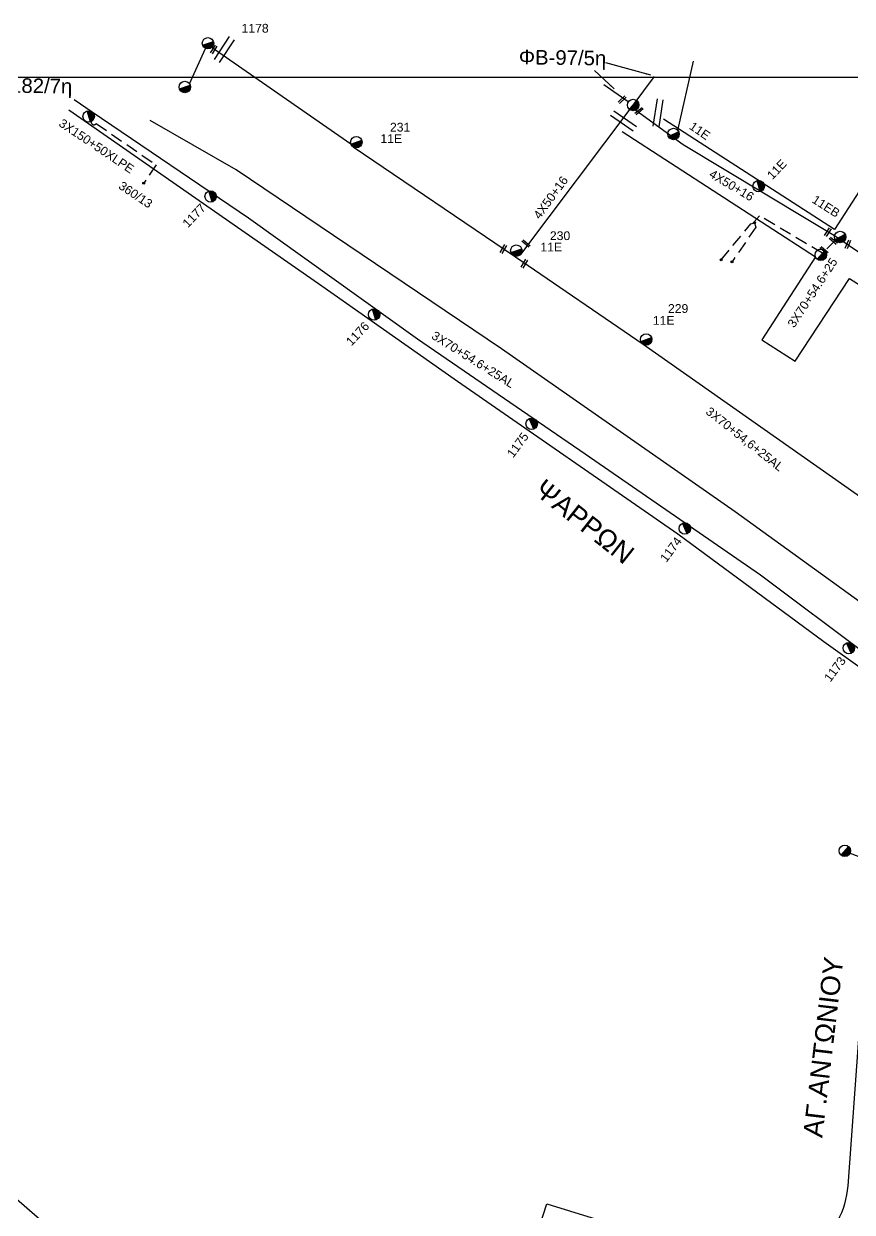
# Model space of a CAD drawing. Header units: millimetres. Extents: x 408 to 3042, y 742 to 1820.
# Drawn here: x 1095.6 to 1266.5, y 1568.7 to 1813.8 of the extents above; entities that cross this region are included whole.
import ezdxf

# ---------------------------------------------------------------- set-up
doc = ezdxf.new("R2010")
doc.units = ezdxf.units.MM
doc.linetypes.add('DASHED', pattern=[19.05, 12.7, -6.35])
for name, color, linetype in [('Άγνωστα', 7, 'Continuous'), ('Επιγραφές - Σχήματα', 7, 'Continuous'), ('Καλώδια ΧΤ   3x150AL+50CU', 7, 'DASHED'), ('Μηχανική τομή', 7, 'Continuous'), ('Στύλος ΦΜ', 7, 'Continuous'), ('Στύλος ΦΜ @ 1', 7, 'Continuous'), ('Συνδέσεις', 7, 'Continuous'), ('Συνεστραμμένα ΧΤ   3x70+54.6+25 AL', 7, 'SYN_LINE'), ('Τομή', 7, 'Continuous'), ('Υπόβαθρο ΔΕΗ', 7, 'Continuous'), ('Υπόγεια καλώδια Παροχών ΧΤ   4x50AL', 7, 'DASHED')]:
    doc.layers.add(name, color=color, linetype=linetype)
doc.styles.add('arial', font='arial.ttf')
doc.styles.get("Standard").update_dxf_attribs({"font": 'arial.ttf'})
doc.linetypes.add('SYN_LINE', pattern='A,0.5,-0.0001,["/\\/\\/\\/",Standard,S=0.1,R=0,X=0,Y=-0.05],-0.25', length=0.7501)
doc.dimstyles.new('ISO-25', dxfattribs={"dimtxt": 2.5, "dimasz": 2.5, "dimexe": 1.25, "dimexo": 0.625, "dimtad": 1, "dimtxsty": 'Standard', "dimcen": 2.5, "dimadec": 0, "dimazin": 0, "dimtfac": 1, "dimtmove": 0, "dimatfit": 3, "dimfxl": 1, "dimarcsym": 0})

# ---------------------------------------------------------------- blocks, each defined once
blk = doc.blocks.new('ΤΟΜΗ')
at = {"layer": 'Τομή', "ltscale": 40}
for p, q in [((-5.68, 0), (5.68, 0)), ((5.68, -2.33), (-5.68, -2.33))]:
    blk.add_line(p, q, dxfattribs=at)
blk = doc.blocks.new('ΜΗΧΑΝΙΚΗ ΤΟΜΗ')
at = {"layer": 'Μηχανική τομή', "ltscale": 40}
for p, q in [((-1.89, 0.78), (1.89, 0.78)), ((1.89, 0), (-1.89, 0))]:
    blk.add_line(p, q, dxfattribs=at)
blk = doc.blocks.new('ΥΠΑΡΧΩΝ ΤΣΙΜΕΝΤΕΝΙΟΣ ΣΤΥΛΟΣ')
at = {"layer": 'Στύλος ΦΜ'}
blk.add_hatch(color=7, dxfattribs=at).paths.add_polyline_path([(-1.29, -2.28, 0.574793), (2.62, 0, 0.268822), (1.3, 2.27)])
at = {"layer": 'Στύλος ΦΜ', "color": 7}
blk.add_line((-1.29, -2.28), (1.3, 2.27), dxfattribs=at)
blk.add_circle((0, 0), 2.62, dxfattribs=at)
at = {"layer": 'Στύλος ΦΜ', "flags": 4}
for tag, p in [('ΑΡΙΘΜΟΣ', (-4.68, 8.05)), ('ΤΥΠΟΣ', (-4.91, 3.03))]:
    blk.add_attdef(tag, p, '', height=4, dxfattribs=at)
blk = doc.blocks.new('_ΣΥΝΔΕΣΗ')
at = {"layer": 'Συνδέσεις', "linetype": 'SYN_LINE', "ltscale": 40}
blk.add_hatch(color=256, dxfattribs=at).paths.add_polyline_path([(0.5, -0.01, 1), (-0.5, -0.01, 1)])
at = {"layer": 'Συνδέσεις'}
blk.add_circle((0, -0.01), 0.5, dxfattribs=at)

msp = doc.modelspace()

# ---------------------------------------------------------------- linework, layer by layer
at = {"layer": 'Άγνωστα', "color": 27}
for points in [[(1221.25, 1797.03), (1225.71, 1802.95)], [(1220.28, 1797.69), (1215.21, 1801.21)]]:
    msp.add_lwpolyline(points, dxfattribs=at)
at = {"layer": 'Άγνωστα', "color": 30}
msp.add_lwpolyline([(1198.08, 1766.25), (1221.25, 1797.03)], dxfattribs=at)
at = {"layer": 'Άγνωστα', "color": 133}
msp.add_lwpolyline([(1221.8, 1796.01), (1231.61, 1788.95), (1257.28, 1773.44), (1262.84, 1770.14), (1279.88, 1758.54), (1296.54, 1747.2), (1311.21, 1737.86), (1318.34, 1732.44), (1329.46, 1723.46)], dxfattribs=at)
at = {"layer": 'Άγνωστα', "color": 133, "linetype": 'DASHED', "ltscale": 0.2}
for points in [[(1239.46, 1765.13), (1245.53, 1772.56), (1246.31, 1772.79)], [(1246.25, 1773), (1246.58, 1771.88), (1241.67, 1764.71)], [(1263.03, 1769.16), (1260.32, 1766.52), (1247.33, 1774.21), (1246.25, 1773)]]:
    msp.add_lwpolyline(points, dxfattribs=at)
at = {"layer": 'Επιγραφές - Σχήματα'}
msp.add_lwpolyline([(433.97, 786.81), (2929.97, 786.81), (2929.97, 1802.72), (433.97, 1802.72)], close=True, dxfattribs=at)
at = {"layer": 'Καλώδια ΧΤ   3x150AL+50CU', "color": 85, "ltscale": 0.2}
msp.add_lwpolyline([(1109.53, 1793.83, 0.916645), (1110.54, 1793.23), (1122.92, 1784.7), (1120.32, 1780.93)], format="xyb", dxfattribs=at)
at = {"layer": 'Συνεστραμμένα ΧΤ   3x70+54.6+25 AL', "color": 30, "linetype": 'SYN_LINE', "ltscale": 20}
msp.add_line((1163.08, 1789), (1134.06, 1809.1), dxfattribs=at)
at = {"layer": 'Συνεστραμμένα ΧΤ   3x70+54.6+25 AL', "color": 85, "linetype": 'SYN_LINE', "ltscale": 0.15}
msp.add_lwpolyline([(1129.77, 1801.45), (1133.09, 1808.72)], dxfattribs=at)
at = {"layer": 'Συνεστραμμένα ΧΤ   3x70+54.6+25 AL', "color": 133, "linetype": 'SYN_LINE', "ltscale": 15}
msp.add_lwpolyline([(1230.47, 1791.8), (1233.7, 1806.12)], dxfattribs=at)
at = {"layer": 'Συνεστραμμένα ΧΤ   3x70+54.6+25 AL', "color": 85, "ltscale": 20}
msp.add_lwpolyline([(1105.96, 1798.18), (1109.67, 1795.66), (1141.94, 1773.82), (1176.81, 1748.87), (1211.36, 1725.13), (1247.55, 1700.19), (1269.76, 1683.53), (1290.21, 1669.07), (1291.1, 1666.43)], dxfattribs=at)
at = {"layer": 'Συνεστραμμένα ΧΤ   3x70+54.6+25 AL', "color": 30, "linetype": 'SYN_LINE', "ltscale": 20}
msp.add_lwpolyline([(1304.79, 1691.59), (1304.79, 1691.59), (1267.51, 1716.66), (1223.36, 1747.71), (1197.01, 1765.66), (1163.56, 1788.4)], dxfattribs=at)
at = {"layer": 'Συνεστραμμένα ΧΤ   3x70+54.6+25 AL', "linetype": 'SYN_LINE', "ltscale": 15}
msp.add_lwpolyline([(1265.85, 1642.82), (1277.01, 1638.56)], dxfattribs=at)
at = {"layer": 'Υπόβαθρο ΔΕΗ'}
msp.add_lwpolyline([(1263.51, 1566.98, 0.099785), (1265.63, 1574.2), (1268.11, 1608.34), (1269.57, 1626.6, -0.061091), (1272.12, 1639.03), (1273.78, 1645.73, -0.090235), (1277.62, 1654.27), (1281.68, 1661.08), (1286.28, 1668.11), (1260.62, 1686.38), (1230.49, 1708.58), (1185.06, 1740.05), (1156.36, 1760.18), (1104.87, 1795.99)], format="xyb", dxfattribs=at)
for points in [[(1276.6, 1792.76), (1262.81, 1771.4), (1227.57, 1794.14)], [(1265.89, 1761.26), (1314.55, 1730.35), (1329.55, 1721.09), (1307.51, 1694.45), (1292.67, 1676.8), (1242.29, 1713.15), (1194.15, 1746.77), (1139.41, 1783.66), (1121.65, 1793.86)], [(1219, 1791.59), (1258.89, 1765.74)], [(1258.89, 1765.74), (1247.81, 1748.64), (1254.73, 1744.26), (1265.89, 1761.26)], [(1042.19, 1616.69), (1124.52, 1544.98)], [(1201.08, 1563.02), (1203.5, 1570.5), (1256.68, 1554.02)]]:
    msp.add_lwpolyline(points, dxfattribs=at)

# ---------------------------------------------------------------- block references
at = {"layer": 'Μηχανική τομή'}
for p, xscale, yscale, zscale, rotation in [((1134.95, 1808.39), 0.4999999999999998, 0.4999999999999998, 0.4999999999999998, 58.43011625378528), ((1219.13, 1798.03), 0.4999999999999999, 0.4999999999999999, 0.4999999999999999, 43.60560964582793), ((1222.64, 1795.65), 0.5, 0.5, 0.5, 38.88082125483716), ((1261.59, 1770.75), 0.5, 0.5, 0.5, 56.60653944045285), ((1262.46, 1768.93), 0.5, 0.5, 0.5, 319.3462088853689), ((1194.66, 1767.27), 0.4999999999999999, 0.4999999999999999, 0.4999999999999999, 58.43011625378528), ((1199.07, 1768.36), 0.5, 0.5, 0.5, 319.3462088853689), ((1260.53, 1767), 0.5, 0.5, 0.5, 319.3462088853689), ((1265.76, 1768.27), 0.4999999999999999, 0.4999999999999999, 0.4999999999999999, 67.90566163844048), ((1199.02, 1764.24), 0.4999999999999999, 0.4999999999999999, 0.4999999999999999, 59.77784393876556)]:
    msp.add_blockref('ΜΗΧΑΝΙΚΗ ΤΟΜΗ', p, dxfattribs=dict(at, xscale=xscale, yscale=yscale, zscale=zscale, rotation=rotation))
at = {"layer": 'Στύλος ΦΜ @ 1', "ltscale": 40}
ref = msp.add_blockref('ΥΠΑΡΧΩΝ ΤΣΙΜΕΝΤΕΝΙΟΣ ΣΤΥΛΟΣ', (1133.58, 1809.79), dxfattribs=dict(at, xscale=0.449999999999818, yscale=0.449999999999818, zscale=0.449999999999818, rotation=319.2753092841897))
ref.add_attrib('ΑΡΙΘΜΟΣ', '1178', (1140.51, 1811.99), dxfattribs={"layer": 'Στύλος ΦΜ', "height": 1.8, "flags": 4})
for p, xscale, yscale, zscale, rotation in [((1128.81, 1800.77), 0.449999999999818, 0.449999999999818, 0.449999999999818, 319.2753092841897), ((1108.98, 1794.71), 0.4499999999998181, 0.4499999999998181, 0.4499999999998181, 46.34475327649734), ((1221.27, 1797.06), 0.4499999999998181, 0.4499999999998181, 0.4499999999998181, 347.4962981754869), ((1259.99, 1766.16), 0.4499999999998181, 0.4499999999998181, 0.4499999999998181, 347.4962981754869), ((1264.93, 1643.28), 0.4499999999998181, 0.4499999999998181, 0.4499999999998181, 347.4962981754869)]:
    msp.add_blockref('ΥΠΑΡΧΩΝ ΤΣΙΜΕΝΤΕΝΙΟΣ ΣΤΥΛΟΣ', p, dxfattribs=dict(at, xscale=xscale, yscale=yscale, zscale=zscale, rotation=rotation))
ref = msp.add_blockref('ΥΠΑΡΧΩΝ ΤΣΙΜΕΝΤΕΝΙΟΣ ΣΤΥΛΟΣ', (1164.19, 1789.4), dxfattribs=dict(at, xscale=0.449999999999818, yscale=0.449999999999818, zscale=0.449999999999818, rotation=319.2753092841897))
ref.add_attrib('ΤΥΠΟΣ', '11Ε', (1169.15, 1789.24), dxfattribs={"layer": 'Στύλος ΦΜ', "height": 1.8, "flags": 4})
ref.add_attrib('ΑΡΙΘΜΟΣ', '231', (1171.12, 1791.59), dxfattribs={"layer": 'Στύλος ΦΜ', "height": 1.8, "flags": 4})
ref = msp.add_blockref('ΥΠΑΡΧΩΝ ΤΣΙΜΕΝΤΕΝΙΟΣ ΣΤΥΛΟΣ', (1229.62, 1791.09), dxfattribs=dict(at, xscale=0.449999999999818, yscale=0.449999999999818, zscale=0.449999999999818, rotation=325.5363862754995))
ref.add_attrib('ΤΥΠΟΣ', '11E', (1232.68, 1792.27), dxfattribs={"layer": 'Στύλος ΦΜ', "height": 1.8, "rotation": 325.5364, "flags": 4})
ref = msp.add_blockref('ΥΠΑΡΧΩΝ ΤΣΙΜΕΝΤΕΝΙΟΣ ΣΤΥΛΟΣ', (1247.16, 1780.32), dxfattribs=dict(at, xscale=0.4499999999998181, yscale=0.4499999999998181, zscale=0.4499999999998181, rotation=46.34475327649734))
ref.add_attrib('ΤΥΠΟΣ', '11E', (1250.01, 1781.55), dxfattribs={"layer": 'Στύλος ΦΜ', "height": 1.8, "rotation": 46.3448, "flags": 4})
ref = msp.add_blockref('ΥΠΑΡΧΩΝ ΤΣΙΜΕΝΤΕΝΙΟΣ ΣΤΥΛΟΣ', (1134.13, 1778.21), dxfattribs=dict(at, xscale=0.4499999999998181, yscale=0.4499999999998181, zscale=0.4499999999998181, rotation=46.34475327649734))
ref.add_attrib('ΤΥΠΟΣ', '1177', (1129.44, 1771.62), dxfattribs={"layer": 'Στύλος ΦΜ', "height": 1.8, "rotation": 46.3448, "flags": 4})
ref = msp.add_blockref('ΥΠΑΡΧΩΝ ΤΣΙΜΕΝΤΕΝΙΟΣ ΣΤΥΛΟΣ', (1263.98, 1769.85), dxfattribs=dict(at, xscale=0.4499999999998181, yscale=0.4499999999998181, zscale=0.4499999999998181, rotation=327.4516695400737))
ref.add_attrib('ΤΥΠΟΣ', '11EB', (1257.99, 1777.08), dxfattribs={"layer": 'Στύλος ΦΜ', "height": 1.8, "rotation": 327.4517, "flags": 4})
ref = msp.add_blockref('ΥΠΑΡΧΩΝ ΤΣΙΜΕΝΤΕΝΙΟΣ ΣΤΥΛΟΣ', (1197.18, 1767.02), dxfattribs=dict(at, xscale=0.449999999999818, yscale=0.449999999999818, zscale=0.449999999999818, rotation=319.2753092841897))
ref.add_attrib('ΤΥΠΟΣ', '11Ε', (1202.14, 1766.86), dxfattribs={"layer": 'Στύλος ΦΜ', "height": 1.8, "flags": 4})
ref.add_attrib('ΑΡΙΘΜΟΣ', '230', (1204.11, 1769.21), dxfattribs={"layer": 'Στύλος ΦΜ', "height": 1.8, "flags": 4})
ref = msp.add_blockref('ΥΠΑΡΧΩΝ ΤΣΙΜΕΝΤΕΝΙΟΣ ΣΤΥΛΟΣ', (1167.85, 1753.85), dxfattribs=dict(at, xscale=0.4499999999998181, yscale=0.4499999999998181, zscale=0.4499999999998181, rotation=46.34475327649734))
ref.add_attrib('ΤΥΠΟΣ', '1176', (1163.16, 1747.26), dxfattribs={"layer": 'Στύλος ΦΜ', "height": 1.8, "rotation": 46.3448, "flags": 4})
ref = msp.add_blockref('ΥΠΑΡΧΩΝ ΤΣΙΜΕΝΤΕΝΙΟΣ ΣΤΥΛΟΣ', (1223.96, 1748.72), dxfattribs=dict(at, xscale=0.449999999999818, yscale=0.449999999999818, zscale=0.449999999999818, rotation=319.2753092841897))
ref.add_attrib('ΤΥΠΟΣ', '11Ε', (1225.34, 1751.74), dxfattribs={"layer": 'Στύλος ΦΜ', "height": 1.8, "flags": 4})
ref.add_attrib('ΑΡΙΘΜΟΣ', '229', (1228.46, 1754.2), dxfattribs={"layer": 'Στύλος ΦΜ', "height": 1.8, "flags": 4})
ref = msp.add_blockref('ΥΠΑΡΧΩΝ ΤΣΙΜΕΝΤΕΝΙΟΣ ΣΤΥΛΟΣ', (1200.34, 1731.31), dxfattribs=dict(at, xscale=0.4499999999998179, yscale=0.4499999999998179, zscale=0.4499999999998179, rotation=53.62267633513821))
ref.add_attrib('ΤΥΠΟΣ', '1175', (1196.53, 1724.18), dxfattribs={"layer": 'Στύλος ΦΜ', "height": 1.8, "rotation": 53.6227, "flags": 4})
ref = msp.add_blockref('ΥΠΑΡΧΩΝ ΤΣΙΜΕΝΤΕΝΙΟΣ ΣΤΥΛΟΣ', (1231.94, 1709.74), dxfattribs=dict(at, xscale=0.4499999999998179, yscale=0.4499999999998179, zscale=0.4499999999998179, rotation=53.62267633513821))
ref.add_attrib('ΤΥΠΟΣ', '1174', (1228.13, 1702.61), dxfattribs={"layer": 'Στύλος ΦΜ', "height": 1.8, "rotation": 53.6227, "flags": 4})
ref = msp.add_blockref('ΥΠΑΡΧΩΝ ΤΣΙΜΕΝΤΕΝΙΟΣ ΣΤΥΛΟΣ', (1265.78, 1685.07), dxfattribs=dict(at, xscale=0.4499999999998179, yscale=0.4499999999998179, zscale=0.4499999999998179, rotation=53.62267633513821))
ref.add_attrib('ΤΥΠΟΣ', '1173', (1261.96, 1677.94), dxfattribs={"layer": 'Στύλος ΦΜ', "height": 1.8, "rotation": 53.6227, "flags": 4})
at = {"layer": 'Συνδέσεις', "xscale": 0.4, "yscale": 0.4, "zscale": 0.25}
for p in [(1120.32, 1780.93), (1246.31, 1772.8), (1246.31, 1772.8), (1239.46, 1765.13), (1239.46, 1765.13), (1241.67, 1764.72), (1241.67, 1764.72)]:
    msp.add_blockref('_ΣΥΝΔΕΣΗ', p, dxfattribs=at)
at = {"layer": 'Τομή', "xscale": 0.4999999999999996, "yscale": 0.4999999999999996, "zscale": 0.4999999999999996}
for p, rotation in [((1137.44, 1808.17), 236.3151107072586), ((1227, 1795.35), 261.1905425539035), ((1218.96, 1793.29), 145.6601412001535)]:
    msp.add_blockref('ΤΟΜΗ', p, dxfattribs=dict(at, rotation=rotation))

# ---------------------------------------------------------------- texts
at = {"ltscale": 40, "width": 94.4586, "attachment_point": 1, "style": 'arial'}
for s, insert, char_height, rotation in [('ΦΒ-97/5η', (1197.73, 1808.47), 3, 359.1724), ('ΦΒ-182/7η', (1085.27, 1802.72), 3, 359.1724), ('ΑΓ.ΑΝΤΩΝΙΟΥ', (1256.31, 1584.45), 4, 83.2605)]:
    msp.add_mtext(s, dxfattribs=dict(at, insert=insert, char_height=char_height, rotation=rotation))
at = {"layer": 'Άγνωστα', "ltscale": 40, "char_height": 1.8, "width": 34.5395, "attachment_point": 1, "style": 'arial'}
for s, insert, rotation in [('3X150+50XLPE', (1103.65, 1794.36), 326.1462), ('4X50+16', (1200.56, 1774.42), 53.9443), ('4X50+16', (1237.69, 1783.87), 329.3243), ('360/13', (1115.98, 1781.46), 326.1462), ('3X70+54.6+25', (1252.99, 1751.96), 56.78)]:
    msp.add_mtext(s, dxfattribs=dict(at, insert=insert, rotation=rotation))
at = {"layer": 'Συνεστραμμένα ΧΤ   3x70+54.6+25 AL', "ltscale": 20, "insert": (1180.48, 1750.54), "char_height": 1.8, "width": 34.5395, "attachment_point": 1, "rotation": 327.8892, "style": 'arial'}
msp.add_mtext('3X70+54.6+25AL', dxfattribs=at)
at = {"layer": 'Υπόγεια καλώδια Παροχών ΧΤ   4x50AL', "ltscale": 0.2, "width": 34.5395, "attachment_point": 1, "rotation": 321.6307, "style": 'arial'}
for s, insert, char_height in [('3X70+54,6+25AL', (1237.19, 1734.96), 1.8), ('ΨΑΡΡΩΝ', (1203.06, 1720.21), 4)]:
    msp.add_mtext(s, dxfattribs=dict(at, insert=insert, char_height=char_height))

# ---------------------------------------------------------------- leaders
at = {"layer": 'Επιγραφές - Σχήματα', "ltscale": 40}
for points in [[(1217.34, 1800.42), (1213.32, 1804.17)], [(1224.92, 1803.23), (1215.66, 1805.78)]]:
    msp.add_leader(points, dimstyle='ISO-25', override={"dimasz": 1, "dimtad": 0}, dxfattribs=at)

doc.saveas('drawing.dxf')
